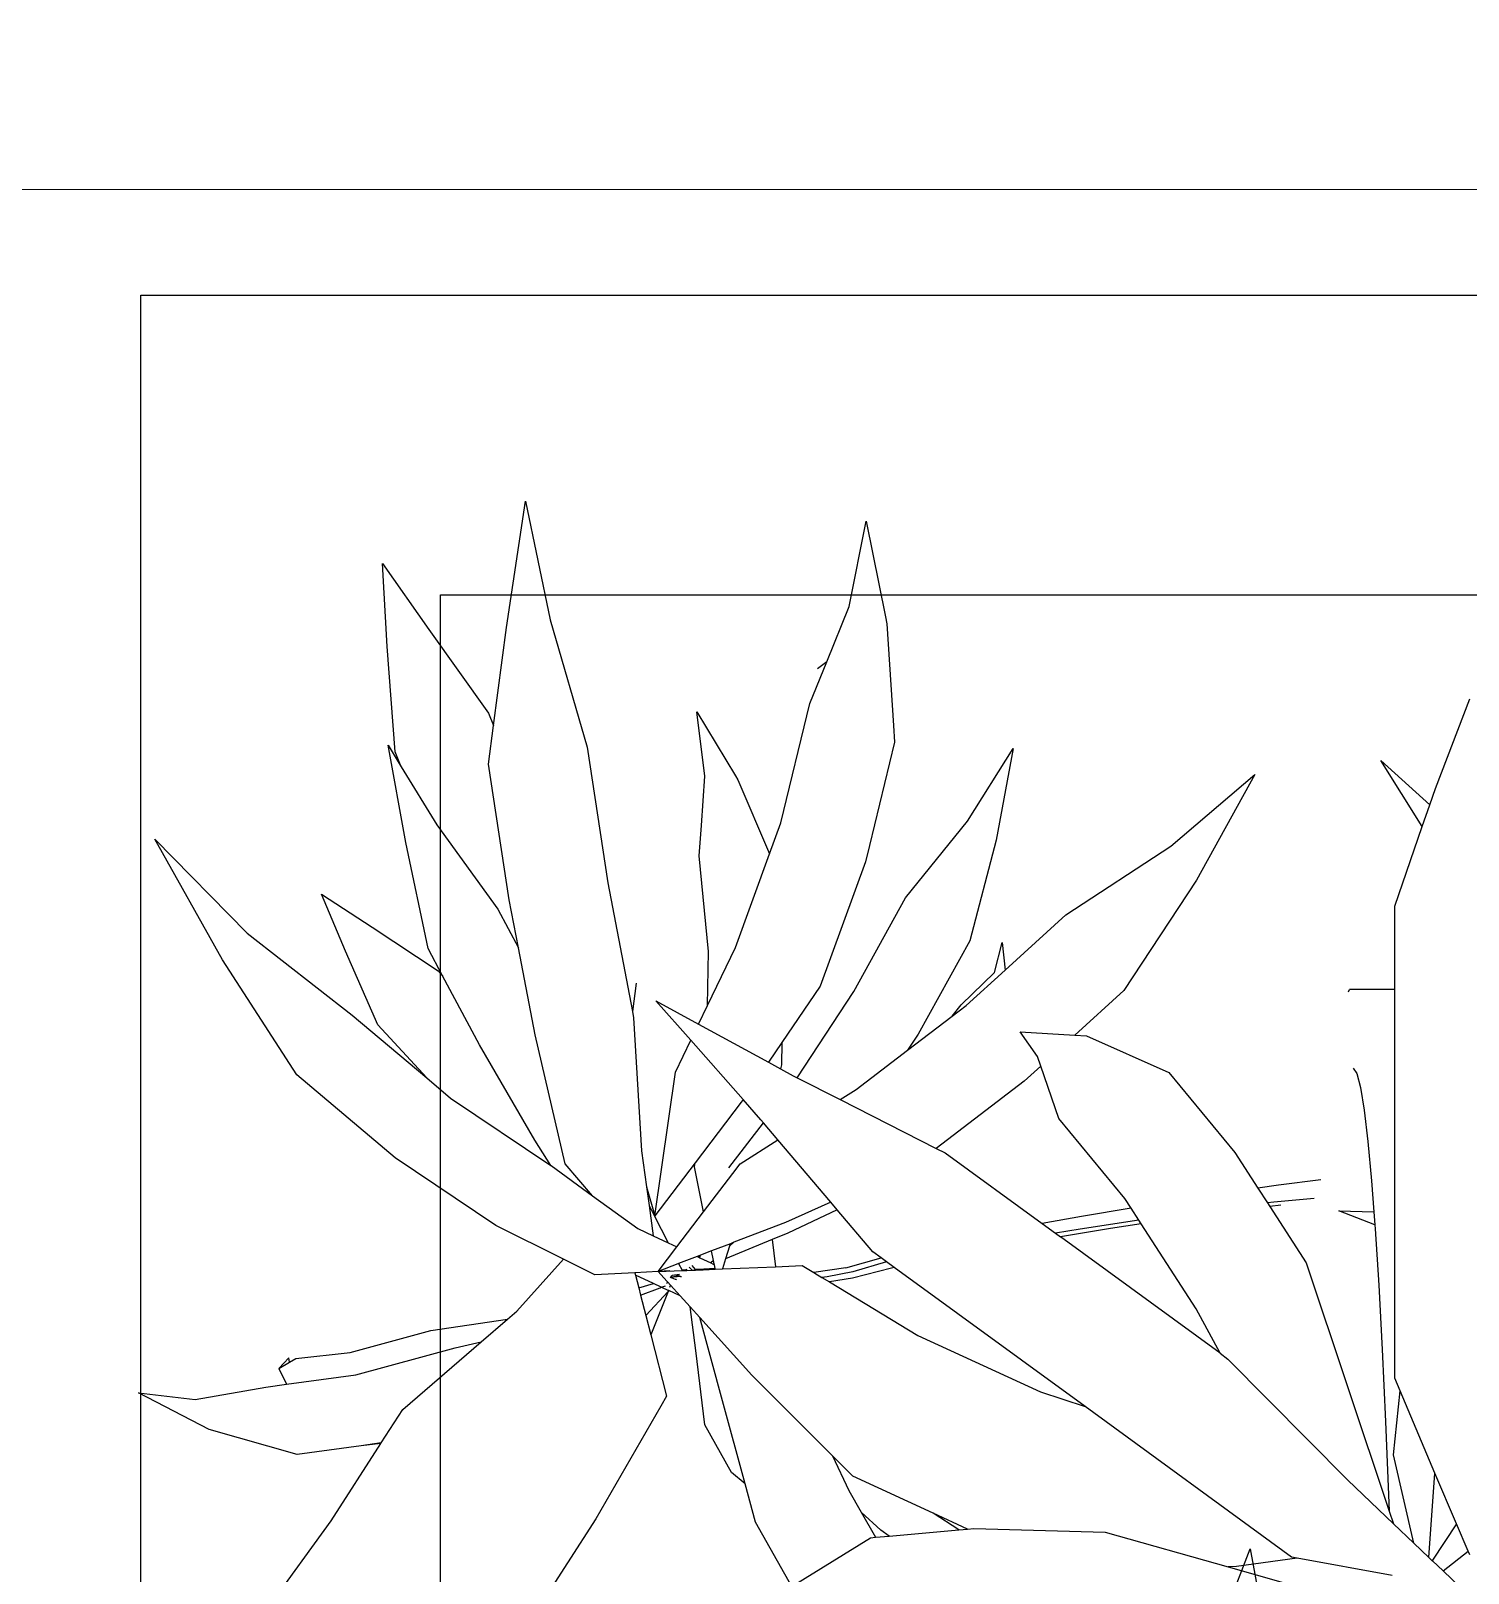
# Model space of a CAD drawing. Header units: metres. Extents: x -22 to 564, y 0 to 143.
# Drawn here: x 19.6394 to 19.8792, y 54.4442 to 54.7015 of the extents above; entities that cross this region are included whole.
import ezdxf
from ezdxf.xclip import XClip

# ---------------------------------------------------------------- set-up
doc = ezdxf.new("R2010")
doc.units = ezdxf.units.M
doc.header["$XCLIPFRAME"] = 2
doc.layers.add('XREF  PB CONJ$0$PARQUE', color=251, linetype='Continuous')
doc.layers.add('XREF PB NEURO-ONCOLOGIA$0$Mobiliario Fijo', color=40, linetype='Continuous')
doc.layers.add('XREF PB NEURO-ONCOLOGIA$0$MUROS DE TABLAROCA', color=150, linetype='Continuous', lineweight=13)

# ---------------------------------------------------------------- blocks, each defined once
blk = doc.blocks.new('XREF PB NEURO-ONCOLOGIA$0$A$C3610557F')
at = {"color": 52}
for p, q in [((1.3081, 0), (1.3688, 0.3255)), ((1.1959, 0.2905), (1.3081, 0))]:
    blk.add_line(p, q, dxfattribs=at)
blk = doc.blocks.new('XREF PB NEURO-ONCOLOGIA$0$PLANTA CIRCULAR-02')
at = {"color": 72}
for p, q in [((-0.25179, 0.17367), (-0.24577, 0.21329)), ((-0.24577, 0.21329), (-0.23803, 0.17604)), ((-0.14427, 0.18025), (-0.13896, 0.20693)), ((-0.13896, 0.20693), (-0.1329, 0.177)), ((-0.29066, 0.19375), (-0.27613, 0.17302)), ((-0.28917, 0.16762), (-0.29066, 0.19375)), ((-0.15135, 0.16285), (-0.14427, 0.18025)), ((-0.23803, 0.17604), (-0.22651, 0.13608)), ((-0.1329, 0.177), (-0.13246, 0.17483)), ((-0.13246, 0.17483), (-0.13045, 0.14293)), ((-0.27613, 0.17302), (-0.25742, 0.14676)), ((-0.25581, 0.14293), (-0.25179, 0.17367)), ((-0.2867, 0.13462), (-0.28917, 0.16762)), ((-0.15664, 0.14984), (-0.15135, 0.16285)), ((0.03957, 0.12318), (0.0503, 0.15126)), ((-0.25742, 0.14676), (-0.25581, 0.14293)), ((-0.19213, 0.14717), (-0.17993, 0.12715)), ((-0.1896, 0.12706), (-0.19213, 0.14717)), ((-0.16571, 0.11237), (-0.15664, 0.14984)), ((-0.25741, 0.13075), (-0.25581, 0.14293)), ((-0.13045, 0.14293), (-0.13011, 0.13767)), ((-0.28891, 0.13674), (-0.28476, 0.12997)), ((-0.2833, 0.10621), (-0.28891, 0.13674)), ((-0.22651, 0.13608), (-0.22001, 0.09352)), ((-0.13011, 0.13767), (-0.13796, 0.10525)), ((-0.10724, 0.11289), (-0.09284, 0.13569)), ((-0.09284, 0.13569), (-0.09825, 0.1069)), ((-0.28476, 0.12997), (-0.2867, 0.13462)), ((-0.25091, 0.08819), (-0.25741, 0.13075)), ((0.02246, 0.13195), (0.03779, 0.11805)), ((0.03545, 0.11127), (0.02246, 0.13195)), ((-0.28476, 0.12997), (-0.27358, 0.11173)), ((-0.19066, 0.11152), (-0.1896, 0.12706)), ((-0.17993, 0.12715), (-0.17917, 0.1259)), ((-0.17917, 0.1259), (-0.16926, 0.10263)), ((-0.04346, 0.10501), (-0.01706, 0.12754)), ((-0.01706, 0.12754), (-0.03535, 0.09444)), ((0.03779, 0.11805), (0.03957, 0.12318)), ((0.03545, 0.11127), (0.03779, 0.11805)), ((-0.27358, 0.11173), (-0.25453, 0.08532)), ((-0.1913, 0.102), (-0.19066, 0.11152)), ((-0.16926, 0.10263), (-0.16571, 0.11237)), ((-0.12667, 0.08886), (-0.10724, 0.11289)), ((0.02681, 0.08627), (0.03545, 0.11127)), ((-0.36204, 0.10721), (-0.3331, 0.0778)), ((-0.34083, 0.06946), (-0.36204, 0.10721)), ((-0.09825, 0.1069), (-0.10649, 0.07541)), ((-0.27637, 0.07292), (-0.2833, 0.10621)), ((-0.18846, 0.07199), (-0.1913, 0.102)), ((-0.17994, 0.07331), (-0.16926, 0.10263)), ((-0.13796, 0.10525), (-0.13919, 0.10019)), ((-0.07631, 0.08354), (-0.04346, 0.10501)), ((-0.13919, 0.10019), (-0.15342, 0.06113)), ((-0.22001, 0.09352), (-0.2123, 0.05321)), ((-0.03535, 0.09444), (-0.05811, 0.0598)), ((-0.30982, 0.08997), (-0.2939, 0.07964)), ((-0.30231, 0.07211), (-0.30982, 0.08997)), ((-0.24803, 0.07317), (-0.25091, 0.08819)), ((-0.14287, 0.05953), (-0.12667, 0.08886)), ((-0.25453, 0.08532), (-0.24803, 0.07317)), ((-0.0954, 0.06619), (-0.07631, 0.08354)), ((0.02681, 0.0601), (0.02681, 0.08627)), ((-0.3331, 0.0778), (-0.30019, 0.05211)), ((-0.2939, 0.07964), (-0.27325, 0.06594)), ((-0.2718, 0.06437), (-0.27637, 0.07292)), ((-0.24281, 0.04587), (-0.24803, 0.07317)), ((-0.18871, 0.05511), (-0.17994, 0.07331)), ((-0.10649, 0.07541), (-0.12269, 0.04608)), ((-0.09875, 0.06542), (-0.09628, 0.07483)), ((-0.09628, 0.07483), (-0.0954, 0.06619)), ((-0.31755, 0.03338), (-0.34083, 0.06946)), ((-0.29213, 0.04903), (-0.30231, 0.07211)), ((-0.18871, 0.05511), (-0.18846, 0.07199)), ((-0.27325, 0.06594), (-0.2718, 0.06437)), ((-0.26025, 0.04278), (-0.2718, 0.06437)), ((-0.10918, 0.05534), (-0.09875, 0.06542)), ((-0.10756, 0.05513), (-0.0954, 0.06619)), ((-0.21113, 0.0621), (-0.2123, 0.05321)), ((-0.15342, 0.06113), (-0.16543, 0.04347)), ((-0.16063, 0.03244), (-0.14287, 0.05953)), ((-0.05811, 0.0598), (-0.07353, 0.04579)), ((0.0123, 0.05942), (0.01266, 0.0601)), ((0.02681, 0.0601), (0.01266, 0.0601)), ((0.02681, -0.06178), (0.02681, 0.0601)), ((-0.2123, 0.05321), (-0.21191, 0.0512)), ((-0.20489, 0.05654), (-0.19153, 0.04925)), ((-0.19398, 0.04418), (-0.20489, 0.05654)), ((-0.19153, 0.04925), (-0.18871, 0.05511)), ((-0.11204, 0.05171), (-0.10918, 0.05534)), ((-0.11204, 0.05171), (-0.10756, 0.05513)), ((-0.30019, 0.05211), (-0.27675, 0.03236)), ((-0.27675, 0.03236), (-0.29213, 0.04903)), ((-0.21191, 0.0512), (-0.2094, 0.00956)), ((-0.19153, 0.04925), (-0.16962, 0.0373)), ((-0.12598, 0.04106), (-0.11204, 0.05171)), ((-0.23342, 0.00542), (-0.24281, 0.04587)), ((-0.19879, 0.03419), (-0.19398, 0.04418)), ((-0.17757, 0.0256), (-0.19398, 0.04418)), ((-0.12269, 0.04608), (-0.12598, 0.04106)), ((-0.0907, 0.04679), (-0.07353, 0.04579)), ((-0.08527, 0.03914), (-0.0907, 0.04679)), ((-0.07353, 0.04579), (-0.06991, 0.04557)), ((-0.06991, 0.04557), (-0.044, 0.03413)), ((-0.24284, 0.01284), (-0.26025, 0.04278)), ((-0.16543, 0.04347), (-0.16962, 0.0373)), ((-0.16543, 0.04347), (-0.16553, 0.03647)), ((-0.14206, 0.02878), (-0.12598, 0.04106)), ((-0.08421, 0.03608), (-0.08527, 0.03914)), ((-0.20529, -0.01091), (-0.19879, 0.03419)), ((-0.16962, 0.0373), (-0.16586, 0.03524)), ((-0.16553, 0.03647), (-0.16586, 0.03524)), ((-0.16586, 0.03524), (-0.16188, 0.03307)), ((-0.08421, 0.03608), (-0.08937, 0.03139)), ((-0.0785, 0.01968), (-0.08421, 0.03608)), ((-0.044, 0.03413), (-0.02333, 0.009)), ((0.01372, 0.03542), (0.01491, 0.03372)), ((-0.28665, 0.00735), (-0.31755, 0.03338)), ((-0.27675, 0.03236), (-0.26929, 0.02608)), ((-0.16188, 0.03307), (-0.16063, 0.03244)), ((-0.16063, 0.03244), (-0.14708, 0.02557)), ((-0.08937, 0.03139), (-0.11697, 0.0103)), ((0.01491, 0.03372), (0.01609, 0.02933)), ((0.01609, 0.02933), (0.01725, 0.02224)), ((-0.26929, 0.02608), (-0.23787, 0.00496)), ((-0.17817, 0.02473), (-0.19264, 0.00572)), ((-0.17757, 0.0256), (-0.17817, 0.02473)), ((-0.17197, 0.01925), (-0.17757, 0.0256)), ((-0.14708, 0.02557), (-0.14206, 0.02878)), ((-0.14708, 0.02557), (-0.11697, 0.0103)), ((-0.05782, -0.00545), (-0.0785, 0.01968)), ((0.01725, 0.02224), (0.01841, 0.01248)), ((-0.18209, 0.00414), (-0.17121, 0.01835)), ((-0.17121, 0.01835), (-0.17197, 0.01925)), ((-0.16669, 0.01302), (-0.17121, 0.01835)), ((-0.23787, 0.00496), (-0.24284, 0.01284)), ((-0.17845, 0.00549), (-0.16669, 0.01302)), ((-0.15004, -0.00661), (-0.16669, 0.01302)), ((-0.11697, 0.0103), (-0.11422, 0.00891)), ((0.01841, 0.01248), (0.01956, 0.00008)), ((-0.2551, -0.01386), (-0.28665, 0.00735)), ((-0.23787, 0.00496), (-0.23774, 0.00487)), ((-0.23774, 0.00487), (-0.2248, -0.00454)), ((-0.2248, -0.00454), (-0.23342, 0.00542)), ((-0.2094, 0.00956), (-0.20784, -0.0018)), ((-0.19264, 0.00572), (-0.20529, -0.01091)), ((-0.19277, 0.00452), (-0.19264, 0.00572)), ((-0.18076, 0.00246), (-0.17845, 0.00549)), ((-0.11422, 0.00891), (-0.08375, -0.01331)), ((-0.02333, 0.009), (-0.01613, -0.00216)), ((-0.18994, -0.00958), (-0.19277, 0.00452)), ((-0.18994, -0.00958), (-0.18076, 0.00246)), ((0.00367, 0.00046), (-0.0097, -0.00122)), ((0.01956, 0.00008), (0.02028, -0.00965)), ((-0.2248, -0.00454), (-0.21062, -0.01484)), ((-0.20784, -0.0018), (-0.20704, -0.00765)), ((-0.20784, -0.0018), (-0.20529, -0.01091)), ((-0.0097, -0.00122), (-0.01613, -0.00216)), ((-0.01613, -0.00216), (-0.01314, -0.00679)), ((-0.20704, -0.00765), (-0.20547, -0.01074)), ((-0.20704, -0.00765), (-0.20574, -0.01714)), ((-0.19835, -0.02063), (-0.18994, -0.00958)), ((-0.15004, -0.00661), (-0.16431, -0.01296)), ((-0.14803, -0.00898), (-0.16359, -0.01629)), ((-0.14803, -0.00898), (-0.15004, -0.00661)), ((-0.13686, -0.02214), (-0.14803, -0.00898)), ((-0.05588, -0.00846), (-0.07146, -0.01111)), ((-0.05588, -0.00846), (-0.05782, -0.00545)), ((-0.05348, -0.01218), (-0.05588, -0.00846)), ((-0.01112, -0.00654), (-0.01314, -0.00679)), ((-0.01314, -0.00679), (-0.0124, -0.00794)), ((-0.00892, -0.00757), (-0.0124, -0.00794)), ((-0.0124, -0.00794), (-0.001, -0.02562)), ((0.0015, -0.00545), (-0.01112, -0.00654)), ((0.00928, -0.00925), (0.02028, -0.00965)), ((0.02059, -0.01371), (0.00928, -0.00925)), ((0.02028, -0.00965), (0.02059, -0.01371)), ((-0.23391, -0.02449), (-0.2551, -0.01386)), ((-0.20547, -0.01074), (-0.20109, -0.01933)), ((-0.20529, -0.01091), (-0.20547, -0.01074)), ((-0.16431, -0.01296), (-0.18043, -0.01916)), ((-0.07146, -0.01111), (-0.08375, -0.01331)), ((-0.08375, -0.01331), (-0.07962, -0.01632)), ((-0.05348, -0.01218), (-0.0719, -0.01503)), ((-0.05272, -0.01336), (-0.06234, -0.01483)), ((-0.05272, -0.01336), (-0.05348, -0.01218)), ((-0.0355, -0.04007), (-0.05272, -0.01336)), ((0.02059, -0.01371), (0.02068, -0.01495)), ((-0.21062, -0.01484), (-0.20574, -0.01714)), ((-0.20574, -0.01714), (-0.20109, -0.01933)), ((-0.20109, -0.01933), (-0.19835, -0.02063)), ((-0.16849, -0.01832), (-0.18306, -0.02438)), ((-0.18043, -0.01916), (-0.18179, -0.02038)), ((-0.18043, -0.01916), (-0.18155, -0.0196)), ((-0.16359, -0.01629), (-0.16849, -0.01832)), ((-0.16849, -0.01832), (-0.16737, -0.02682)), ((-0.0719, -0.01503), (-0.07962, -0.01632)), ((-0.07962, -0.01632), (-0.07807, -0.01746)), ((-0.06234, -0.01483), (-0.07807, -0.01746)), ((-0.02798, -0.05398), (-0.07807, -0.01746)), ((0.02068, -0.01495), (0.02179, -0.03257)), ((-0.20421, -0.02832), (-0.19835, -0.02063)), ((-0.19199, -0.02362), (-0.19778, -0.02585)), ((-0.19098, -0.02323), (-0.19199, -0.02362)), ((-0.19199, -0.02362), (-0.1915, -0.02385)), ((-0.1915, -0.02385), (-0.19098, -0.02323)), ((-0.1915, -0.02385), (-0.19118, -0.024)), ((-0.19118, -0.024), (-0.19094, -0.02321)), ((-0.19118, -0.024), (-0.18771, -0.02563)), ((-0.19094, -0.02321), (-0.19098, -0.02323)), ((-0.18746, -0.02187), (-0.19094, -0.02321)), ((-0.18155, -0.0196), (-0.18746, -0.02187)), ((-0.18686, -0.02487), (-0.18746, -0.02187)), ((-0.18179, -0.02038), (-0.18306, -0.02438)), ((-0.18155, -0.0196), (-0.18179, -0.02038)), ((-0.14535, -0.02713), (-0.13424, -0.02406)), ((-0.13424, -0.02406), (-0.13686, -0.02214)), ((-0.1326, -0.02525), (-0.13424, -0.02406)), ((-0.24857, -0.0408), (-0.23391, -0.02449)), ((-0.22412, -0.0294), (-0.23391, -0.02449)), ((-0.21153, -0.02872), (-0.22412, -0.0294)), ((-0.20421, -0.02832), (-0.21153, -0.02872)), ((-0.21153, -0.02872), (-0.21134, -0.02946)), ((-0.19807, -0.02596), (-0.20421, -0.02832)), ((-0.20421, -0.02832), (-0.19667, -0.02802)), ((-0.20056, -0.02812), (-0.20421, -0.02832)), ((-0.20146, -0.03137), (-0.20421, -0.02832)), ((-0.19778, -0.02585), (-0.19807, -0.02596)), ((-0.19778, -0.02585), (-0.19672, -0.02792)), ((-0.1957, -0.02786), (-0.19672, -0.02792)), ((-0.19672, -0.02792), (-0.19667, -0.02802)), ((-0.19667, -0.02802), (-0.19568, -0.02798)), ((-0.19524, -0.02784), (-0.1957, -0.02786)), ((-0.19568, -0.02798), (-0.1957, -0.02786)), ((-0.19568, -0.02798), (-0.19521, -0.02796)), ((-0.19524, -0.02784), (-0.1953, -0.02763)), ((-0.19521, -0.02796), (-0.19524, -0.02784)), ((-0.19521, -0.02796), (-0.19359, -0.02789)), ((-0.19453, -0.02692), (-0.19417, -0.02729)), ((-0.19417, -0.02729), (-0.19359, -0.02789)), ((-0.19367, -0.02642), (-0.19261, -0.02769)), ((-0.19359, -0.02789), (-0.19248, -0.02785)), ((-0.19229, -0.02768), (-0.19261, -0.02769)), ((-0.19261, -0.02769), (-0.19248, -0.02785)), ((-0.19248, -0.02785), (-0.19234, -0.02784)), ((-0.19234, -0.02784), (-0.19229, -0.02768)), ((-0.19234, -0.02784), (-0.1901, -0.02775)), ((-0.18987, -0.02754), (-0.19229, -0.02768)), ((-0.18987, -0.02754), (-0.1901, -0.02775)), ((-0.1901, -0.02775), (-0.18631, -0.02759)), ((-0.18636, -0.02735), (-0.18987, -0.02754)), ((-0.18686, -0.02487), (-0.18771, -0.02563)), ((-0.18771, -0.02563), (-0.18694, -0.026)), ((-0.18666, -0.02588), (-0.18694, -0.026)), ((-0.18694, -0.026), (-0.1866, -0.02616)), ((-0.18666, -0.02588), (-0.18686, -0.02487)), ((-0.1866, -0.02616), (-0.18666, -0.02588)), ((-0.1866, -0.02616), (-0.18649, -0.02621)), ((-0.18636, -0.02735), (-0.18658, -0.02625)), ((-0.18631, -0.02759), (-0.18636, -0.02735)), ((-0.18631, -0.02759), (-0.18404, -0.0275)), ((-0.18306, -0.02438), (-0.18404, -0.0275)), ((-0.18404, -0.0275), (-0.16737, -0.02682)), ((-0.16737, -0.02682), (-0.159, -0.02649)), ((-0.159, -0.02649), (-0.15541, -0.02865)), ((-0.14535, -0.02713), (-0.15541, -0.02865)), ((-0.15541, -0.02865), (-0.15511, -0.02883)), ((-0.15511, -0.02883), (-0.15285, -0.0302)), ((-0.14317, -0.02844), (-0.15124, -0.03001)), ((-0.13099, -0.02731), (-0.14327, -0.03042)), ((-0.1326, -0.02525), (-0.14317, -0.02844)), ((-0.13017, -0.02702), (-0.1326, -0.02525)), ((-0.13017, -0.02702), (-0.13099, -0.02731)), ((-0.07029, -0.07069), (-0.13017, -0.02702)), ((-0.001, -0.02562), (0.02509, -0.1035)), ((-0.21134, -0.02946), (-0.21032, -0.03341)), ((-0.20562, -0.03212), (-0.21134, -0.02946)), ((-0.21032, -0.03341), (-0.20562, -0.03212)), ((-0.21032, -0.03341), (-0.20973, -0.03571)), ((-0.20973, -0.03571), (-0.20359, -0.03344)), ((-0.20327, -0.03321), (-0.20562, -0.03212)), ((-0.20359, -0.03344), (-0.20327, -0.03321)), ((-0.20359, -0.03344), (-0.20314, -0.03327)), ((-0.20314, -0.03327), (-0.20327, -0.03321)), ((-0.20314, -0.03327), (-0.20193, -0.03282)), ((-0.20108, -0.03423), (-0.20309, -0.0333)), ((-0.20158, -0.03198), (-0.20128, -0.03177)), ((-0.20117, -0.03169), (-0.20146, -0.03137)), ((-0.20128, -0.03177), (-0.20117, -0.03169)), ((-0.20031, -0.03265), (-0.20117, -0.03169)), ((-0.20031, -0.03265), (-0.2006, -0.03338)), ((-0.20033, -0.03025), (-0.19737, -0.0294)), ((-0.20033, -0.03025), (-0.19981, -0.0296)), ((-0.1972, -0.02984), (-0.20033, -0.03025)), ((-0.19875, -0.03079), (-0.20033, -0.03025)), ((-0.19728, -0.03599), (-0.20031, -0.03265)), ((-0.19748, -0.0293), (-0.19981, -0.0296)), ((-0.19858, -0.03084), (-0.19875, -0.03079)), ((-0.19868, -0.03086), (-0.19875, -0.03079)), ((-0.19841, -0.0309), (-0.19858, -0.03084)), ((-0.1972, -0.02984), (-0.19706, -0.02967)), ((-0.1972, -0.02984), (-0.19684, -0.0299)), ((-0.15124, -0.03001), (-0.15285, -0.0302)), ((-0.15285, -0.0302), (-0.15051, -0.03161)), ((-0.14327, -0.03042), (-0.15051, -0.03161)), ((-0.15051, -0.03161), (-0.12272, -0.04835)), ((0.02179, -0.03257), (0.02287, -0.05273)), ((-0.20973, -0.03571), (-0.20807, -0.04213)), ((-0.20106, -0.03455), (-0.20807, -0.04213)), ((-0.20106, -0.03455), (-0.20651, -0.04819)), ((-0.20096, -0.03429), (-0.20108, -0.03423)), ((-0.20096, -0.03429), (-0.20106, -0.03455)), ((-0.20086, -0.03433), (-0.20106, -0.03455)), ((-0.20086, -0.03433), (-0.20096, -0.03429)), ((-0.19728, -0.03599), (-0.20086, -0.03433)), ((-0.1942, -0.03941), (-0.19728, -0.03599)), ((-0.27549, -0.04685), (-0.25141, -0.04325)), ((-0.2597, -0.05039), (-0.25141, -0.04325)), ((-0.25141, -0.04325), (-0.24857, -0.0408)), ((-0.20807, -0.04213), (-0.20651, -0.04819)), ((-0.19116, -0.04278), (-0.1942, -0.03941)), ((-0.19243, -0.05312), (-0.1942, -0.03941)), ((-0.17487, -0.06082), (-0.19116, -0.04278)), ((-0.18402, -0.06887), (-0.19116, -0.04278)), ((-0.02798, -0.05398), (-0.0355, -0.04007)), ((-0.30075, -0.05371), (-0.27549, -0.04685)), ((-0.20651, -0.04819), (-0.20155, -0.06743)), ((-0.12272, -0.04835), (-0.08429, -0.06607)), ((-0.29902, -0.06068), (-0.26791, -0.05225)), ((-0.28429, -0.07158), (-0.2597, -0.05039)), ((-0.26791, -0.05225), (-0.2597, -0.05039)), ((-0.18957, -0.07639), (-0.19243, -0.05312)), ((0.02287, -0.05273), (0.02393, -0.0754)), ((-0.32008, -0.05541), (-0.32314, -0.05877)), ((-0.32314, -0.05877), (-0.31981, -0.05678)), ((-0.31981, -0.05678), (-0.32008, -0.05541)), ((-0.31981, -0.05678), (-0.31789, -0.05563)), ((-0.31789, -0.05563), (-0.30075, -0.05371)), ((-0.02798, -0.05398), (-0.02554, -0.05576)), ((-0.02554, -0.05576), (0.01204, -0.09375)), ((-0.32314, -0.05877), (-0.32072, -0.06364)), ((-0.32072, -0.06364), (-0.29902, -0.06068)), ((-0.14949, -0.08617), (-0.17487, -0.06082)), ((0.02847, -0.06569), (0.02681, -0.06178)), ((-0.36714, -0.0664), (-0.34938, -0.06841)), ((-0.34499, -0.07784), (-0.36714, -0.0664)), ((-0.34938, -0.06841), (-0.32727, -0.06454)), ((-0.32727, -0.06454), (-0.32072, -0.06364)), ((-0.20155, -0.06743), (-0.20333, -0.0705)), ((-0.08429, -0.06607), (-0.07029, -0.07069)), ((0.02637, -0.08581), (0.02847, -0.06569)), ((0.03942, -0.09152), (0.02847, -0.06569)), ((-0.29106, -0.0821), (-0.28429, -0.07158)), ((-0.20333, -0.0705), (-0.2238, -0.10583)), ((-0.17696, -0.09495), (-0.18402, -0.06887)), ((-0.00556, -0.11789), (-0.07029, -0.07069)), ((-0.18119, -0.0914), (-0.18957, -0.07639)), ((0.02393, -0.0754), (0.02509, -0.1035)), ((-0.31742, -0.08571), (-0.34499, -0.07784)), ((-0.29106, -0.0821), (-0.29733, -0.08296)), ((-0.29117, -0.08227), (-0.29106, -0.0821)), ((-0.29733, -0.08296), (-0.31742, -0.08571)), ((-0.30676, -0.1065), (-0.29117, -0.08227)), ((-0.29117, -0.08227), (-0.29733, -0.08296)), ((-0.14313, -0.09252), (-0.14949, -0.08617)), ((-0.14949, -0.08617), (-0.14439, -0.09704)), ((0.03284, -0.11355), (0.02637, -0.08581)), ((-0.17696, -0.09495), (-0.18119, -0.0914)), ((0.03749, -0.11798), (0.03942, -0.09152)), ((0.04616, -0.10741), (0.03942, -0.09152)), ((-0.17371, -0.10696), (-0.17696, -0.09495)), ((-0.118, -0.1041), (-0.14313, -0.09252)), ((0.01204, -0.09375), (0.0264, -0.10742)), ((-0.14439, -0.09704), (-0.14055, -0.1038)), ((-0.2238, -0.10583), (-0.24626, -0.14075)), ((-0.14055, -0.1038), (-0.13608, -0.11167)), ((-0.13436, -0.10939), (-0.14055, -0.1038)), ((-0.10717, -0.1091), (-0.118, -0.1041)), ((-0.10988, -0.10934), (-0.118, -0.1041)), ((0.02509, -0.1035), (0.0264, -0.10742)), ((-0.32857, -0.13659), (-0.30676, -0.1065)), ((-0.16213, -0.12734), (-0.17371, -0.10696)), ((-0.13176, -0.11129), (-0.13436, -0.10939)), ((-0.13176, -0.11129), (-0.10988, -0.10934)), ((-0.10988, -0.10934), (-0.10717, -0.1091)), ((-0.10717, -0.1091), (-0.10516, -0.10892)), ((-0.10516, -0.10892), (-0.06398, -0.11004)), ((-0.06398, -0.11004), (-0.02541, -0.12098)), ((0.0264, -0.10742), (0.03284, -0.11355)), ((0.04616, -0.10741), (0.03868, -0.11886)), ((0.0498, -0.11599), (0.04616, -0.10741)), ((-0.16165, -0.12672), (-0.13758, -0.1118)), ((-0.13758, -0.1118), (-0.13608, -0.11167)), ((-0.13608, -0.11167), (-0.13176, -0.11129)), ((0.03284, -0.11355), (0.03749, -0.11798)), ((0.04194, -0.1222), (0.0498, -0.11599)), ((0.0503, -0.11718), (0.0498, -0.11599)), ((-0.02286, -0.12084), (-0.02541, -0.12098)), ((-0.00376, -0.11822), (-0.02286, -0.12084)), ((-0.00376, -0.11822), (-0.00556, -0.11789)), ((0.026, -0.12362), (-0.00376, -0.11822)), ((0.03749, -0.11798), (0.03858, -0.11901)), ((0.03868, -0.11886), (0.03858, -0.11901)), ((0.03858, -0.11901), (0.03862, -0.11905)), ((0.03868, -0.11886), (0.03862, -0.11905)), ((0.03862, -0.11905), (0.04194, -0.1222)), ((-0.02541, -0.12098), (0.00054, -0.12836)), ((0.04194, -0.1222), (0.04753, -0.12753))]:
    blk.add_line(p, q, dxfattribs=at)
at = {"color": 54}
blk.add_line((-0.15135, 0.16285), (-0.15424, 0.16063), dxfattribs=at)
blk = doc.blocks.new('XREF PB NEURO-ONCOLOGIA')
at = {"layer": 'XREF PB NEURO-ONCOLOGIA$0$Mobiliario Fijo', "transparency": 33554687, "elevation": 0}
for points in [[(21.18405, 25.84333), (21.18405, 25.29333), (20.63405, 25.29333), (20.63405, 25.84333)], [(21.13405, 25.79333), (21.13405, 25.34333), (20.68405, 25.34333), (20.68405, 25.79333)]]:
    blk.add_lwpolyline(points, close=True, dxfattribs=at)
at = {"layer": 'XREF PB NEURO-ONCOLOGIA$0$MUROS DE TABLAROCA'}
blk.add_lwpolyline([(21.20168, 24.27617), (21.30168, 24.27617), (21.30171, 25.96599), (21.20171, 25.96599)], close=True, dxfattribs=at)
at = {"color": 2}
for name, p, xscale, yscale, zscale, rotation in [('XREF PB NEURO-ONCOLOGIA$0$A$C3610557F', (20.97487, 25.8572, 0), -0.1521132627722445, 0.1521132627722445, 0.1521132627722445, 90), ('XREF PB NEURO-ONCOLOGIA$0$PLANTA CIRCULAR-02', (21.03623, 25.64834, 0), 0.5320720665645394, 0.5320720665645394, 0.5320720665645394, 269.9999999999999)]:
    blk.add_blockref(name, p, dxfattribs=dict(at, xscale=xscale, yscale=yscale, zscale=zscale, rotation=rotation))
blk = doc.blocks.new('XREF  PB CONJ')
at = {"layer": 'XREF  PB CONJ$0$PARQUE', "true_color": 0x136734}
h = blk.add_hatch(dxfattribs=at)
h.set_pattern_fill('CROSS', color=116, scale=0.02, angle=90)
edge = h.paths.add_edge_path()
edge.add_line((3.58827, 104.60563), (1.69357, 104.36841))
edge.add_line((1.69357, 104.36841), (2.47841, 17.60831))
edge.add_line((2.47841, 17.60831), (97.731, 17.93364))
edge.add_arc((97.72474, 19.237), 1.30337, 270.27519, 363.10058)
edge.add_line((99.0262, 19.3075), (96.47621, 19.30776))
edge.add_line((96.47621, 19.30776), (96.60198, 20.22399))
edge.add_line((96.60198, 20.22399), (62.41283, 20.22399))
edge.add_arc((58.63294, 24.65353), 5.82309, 229.524665, 310.475335, ccw=False)
edge.add_line((54.85305, 20.22399), (26.25265, 20.21884))
edge.add_line((26.25265, 20.21884), (4.28368, 20.03042))
edge.add_line((4.28368, 20.03042), (4.05501, 46.6913))
edge.add_line((4.05501, 46.6913), (2.38805, 46.6912))
edge.add_line((2.38805, 46.6912), (2.38806, 54.8033))
edge.add_line((2.38806, 54.8033), (3.98543, 54.80339))
edge.add_line((3.98543, 54.80339), (3.74643, 82.66789))
edge.add_line((3.74643, 82.66789), (3.61847, 95.25564))
edge.add_line((3.61847, 95.25564), (3.58827, 104.60563))

msp = doc.modelspace()

# ---------------------------------------------------------------- block references
at = {"rotation": 90}
msp.add_blockref('XREF PB NEURO-ONCOLOGIA', (45.50103, 33.47338), dxfattribs=at)

# ---------------------------------------------------------------- next in the draw order: block references
ref = msp.add_blockref('XREF  PB CONJ', (67.8976, 28.71, 0), dxfattribs=dict(rotation=89.50849308405942))
XClip(ref).set_block_clipping_path([(-2.936402334, 82.9334608569), (21.1250270707, 82.9334608569), (21.1250270707, 49.0397586863), (26.6296707885, 49.0397586863), (26.6284018429, 17.4712422498), (-2.8531787476, 17.4341989701)])

doc.saveas('drawing.dxf')
